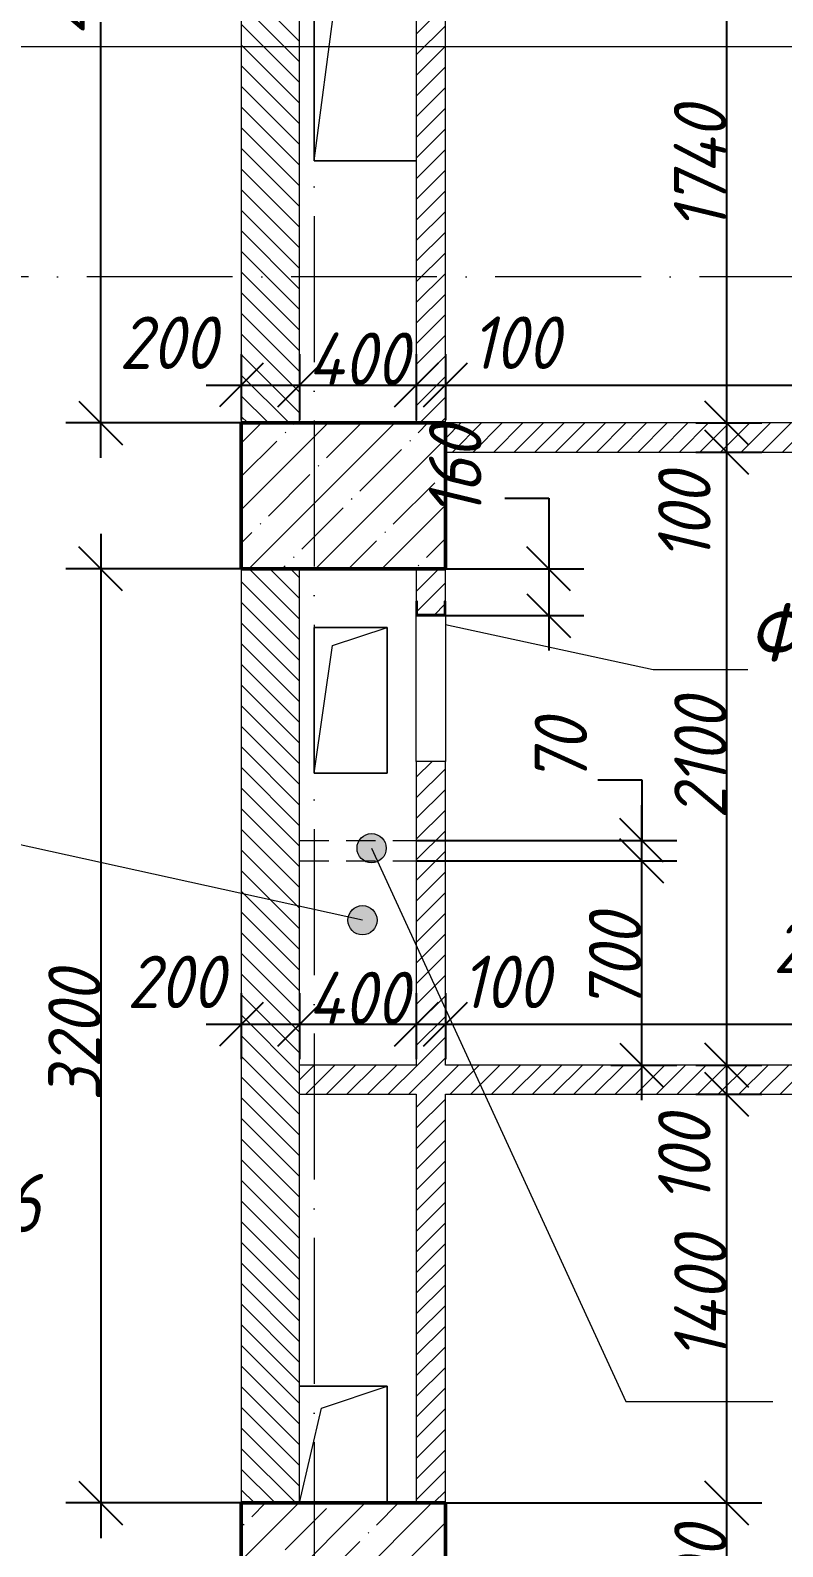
# Model space of a CAD drawing. Header units: millimetres. Extents: x -401725 to 250493, y 305116 to 802890.
# Drawn here: x -98224 to -95645, y 607948 to 613143 of the extents above; entities that cross this region are included whole.
import ezdxf

# ---------------------------------------------------------------- set-up
doc = ezdxf.new("R2010")
doc.units = ezdxf.units.MM
doc.linetypes.add('200_ШТРИХ_ш1п0_6_', pattern=[160, 100, -60])
doc.linetypes.add('50_200_ШТРИХ_1Т_ш5_п1_п1_', pattern=[700, 500, -100, 0, -100])
for name, color, linetype, lineweight in [('A-____-____-DIMS', 7, 'Continuous', 9), ('A-FLOR-____-OTLN', 7, 'Continuous', 9), ('A-GENM-____-IDEN', 7, 'Continuous', 9), ('A-GENM-____-MCUT', 7, 'Continuous', 25), ('A-GENM-____-OTLN', 7, 'Continuous', 9), ('A-GENM-____-OTLN-1', 7, 'Continuous', 25), ('A-WALL-FNSH-MCUT-1', 7, 'Continuous', 9), ('G-____-____-TEXT', 7, 'Continuous', 9), ('S-COLS-____-MCUT', 7, 'Continuous', 50), ('S-COLS-____-OTLN', 7, 'Continuous', 9), ('S-GRID-____-OTLN-1', 7, '50_200_ШТРИХ_1Т_ш5_п1_п1_', 9)]:
    doc.layers.add(name, color=color, linetype=linetype, lineweight=lineweight)
for name, color, linetype, lineweight, true_color in [('A-DETL-____-OTLN-11', 7, '200_ШТРИХ_ш1п0_6_', 9, 0x000000), ('A-WALL-____-MCUT-4', 7, 'Continuous', 13, 0x000000), ('A-WALL-____-PATT-3', 9, 'Continuous', 9, 0x808080), ('A-WALL-____-PATT-4', 9, 'Continuous', 9, 0x808080), ('G-____-____-SYMB-2', 7, 'Continuous', 9, 0x000000), ('I-WALL-____-OTLN-2', 7, 'Continuous', 9, 0x000000)]:
    doc.layers.add(name, color=color, linetype=linetype, lineweight=lineweight, true_color=true_color)
doc.styles.add('ISOCPEUR_I_10', font='isocpeui.ttf', dxfattribs={"width": 0.9, "height": 180})
doc.styles.add('ISOCPEUR_I_14', font='isocpeui.ttf', dxfattribs={"width": 0.9, "height": 180})
doc.styles.add('ISOCPEUR_I_2', font='isocpeui.ttf', dxfattribs={"width": 0.85, "height": 2.3})
doc.dimstyles.new('ISO-1_8_0_9К_СРЕДНИЙ_Кладочные_4', dxfattribs={"dimscale": 304.8, "dimtxt": 179.276612, "dimasz": 0.492126, "dimexe": 0.393701, "dimexo": 0, "dimgap": 0, "dimtad": 1, "dimdec": 3, "dimrnd": 0.001, "dimdsep": 46, "dimtxsty": 'ISOCPEUR_I_10', "dimblk1": 'OBLIQUE', "dimblk2": 'OBLIQUE', "dimsah": 1, "dimcen": 0.09, "dimdle": 0.393701, "dimazin": 0, "dimtfac": 1, "dimtdec": 4, "dimtix": 1, "dimtmove": 1, "dimatfit": 3, "dimfxl": 1, "dimtvp": 1, "dimtolj": 1, "dimtzin": 0, "dimarcsym": 2})
doc.dimstyles.new('ISO-1_8_0_9К_СРЕДНИЙ_Кладочные_5', dxfattribs={"dimscale": 304.8, "dimtxt": 179.276612, "dimasz": 0.492126, "dimexe": 0.393701, "dimexo": 0, "dimgap": 0, "dimtad": 1, "dimdec": 3, "dimrnd": 0.001, "dimdsep": 46, "dimtxsty": 'ISOCPEUR_I_10', "dimblk1": 'OBLIQUE', "dimblk2": 'OBLIQUE', "dimsah": 1, "dimcen": 0.09, "dimdle": 0.393701, "dimazin": 0, "dimtfac": 1, "dimtdec": 4, "dimtix": 1, "dimtmove": 2, "dimatfit": 3, "dimfxl": 1, "dimtvp": 1, "dimtolj": 1, "dimtzin": 0, "dimarcsym": 2})
doc.dimstyles.new('ISO-1_8_0_9К_СРЕДНИЙ_Кладочные_6', dxfattribs={"dimscale": 304.8, "dimtxt": 179.276612, "dimasz": 0.492126, "dimexe": 0.393701, "dimexo": 0, "dimgap": 0, "dimtad": 1, "dimdec": 3, "dimrnd": 0.001, "dimdsep": 46, "dimtxsty": 'ISOCPEUR_I_14', "dimblk1": 'OBLIQUE', "dimblk2": 'OBLIQUE', "dimsah": 1, "dimcen": 0.09, "dimdle": 0.393701, "dimazin": 0, "dimtfac": 1, "dimtdec": 4, "dimtix": 1, "dimtmove": 0, "dimatfit": 3, "dimfxl": 1, "dimtvp": 1, "dimtolj": 1, "dimtzin": 0, "dimarcsym": 2})
doc.dimstyles.new('ISO-1_8_0_9К_СРЕДНИЙ_Кладочные_8', dxfattribs={"dimscale": 304.8, "dimtxt": 179.276612, "dimasz": 0.492126, "dimexe": 0.393701, "dimexo": 0, "dimgap": 0, "dimtad": 1, "dimdec": 3, "dimrnd": 0.001, "dimdsep": 46, "dimtxsty": 'ISOCPEUR_I_14', "dimblk1": 'OBLIQUE', "dimblk2": 'OBLIQUE', "dimsah": 1, "dimcen": 0.09, "dimdle": 0.393701, "dimazin": 0, "dimtfac": 1, "dimtdec": 4, "dimtix": 1, "dimtmove": 0, "dimatfit": 3, "dimfxl": 1, "dimtvp": 1, "dimtolj": 1, "dimtzin": 0, "dimarcsym": 2})
doc.dimstyles.new('ISO-1_8_0_9К_СРЕДНИЙ_Кладочные_9', dxfattribs={"dimscale": 304.8, "dimtxt": 179.276612, "dimasz": 0.492126, "dimexe": 0.393701, "dimexo": 0, "dimgap": 0, "dimtad": 1, "dimdec": 3, "dimrnd": 0.001, "dimdsep": 46, "dimtxsty": 'ISOCPEUR_I_14', "dimblk1": 'OBLIQUE', "dimblk2": 'OBLIQUE', "dimsah": 1, "dimcen": 0.09, "dimdle": 0.393701, "dimazin": 0, "dimtfac": 1, "dimtdec": 4, "dimtix": 1, "dimtmove": 1, "dimatfit": 3, "dimfxl": 1, "dimtvp": 1, "dimtolj": 1, "dimtzin": 0, "dimarcsym": 2})
pattern_1 = [(45, (-175000.736, 544716.51), (-35.35534, 35.35534), [])]
pattern_2 = [(135, (-175000.736, 544716.51), (-35.35534, -35.35534), [])]

# ---------------------------------------------------------------- blocks, each defined once
blk = doc.blocks.new('BSC_Колонна _Прямоугольная - 500х700-V137-АР1_Кладочный план 1 этажа в осях 1-64_Ю-ЯЯ')
at = {"layer": 'S-COLS-____-OTLN'}
h = blk.add_hatch(dxfattribs=at)
h.set_pattern_fill('FP_141', color=256, style=0, pattern_type=2)
h.set_pattern_definition([(315, (-63131.04, 77850), (114.04925, 114.04925), []), (315, (-63131.04, 77735.95), (114.04925, 114.04925), [201.613, -40.323, 3.353, -36.97])])
h.paths.add_polyline_path([(-250, 350), (-250, -350), (250, -350), (250, 350)], flags=0)
at = {"layer": 'S-COLS-____-MCUT'}
for p, q in [((250, 350), (-250, 350)), ((-250, 350), (-250, -350)), ((250, -350), (250, 350)), ((-250, -350), (250, -350))]:
    blk.add_line(p, q, dxfattribs=at)
blk = doc.blocks.new('BSC_Колонна _Прямоугольная - 500х700-V160-АР1_Кладочный план 1 этажа в осях 1-64_Ю-ЯЯ')
at = {"layer": 'S-COLS-____-OTLN'}
h = blk.add_hatch(dxfattribs=at)
h.set_pattern_fill('FP_165', color=256, style=0, pattern_type=2)
h.set_pattern_definition([(315, (-66831.04, 77850), (114.04925, 114.04925), []), (315, (-66831.04, 77735.95), (114.04925, 114.04925), [201.613, -40.323, 3.353, -36.97])])
h.paths.add_polyline_path([(-250, -350), (250, -350), (250, 350), (-250, 350), (-250, 96.1)], flags=0)
at = {"layer": 'S-COLS-____-MCUT'}
for p, q in [((250, 350), (-250, 350)), ((-250, 350), (-250, -350)), ((250, -350), (250, 350)), ((-250, -350), (250, -350))]:
    blk.add_line(p, q, dxfattribs=at)
blk = doc.blocks.new('154_Фахверк_СКБ_Швеллер - Тип_100_4010_1-28088705-АР1_Кладочный план 1 этажа в осях 1-64_Ю-ЯЯ')
at = {"layer": 'A-GENM-____-MCUT'}
for p, q in [((175, 50), (125, 50)), ((125, 50), (125, -50)), ((128, 47), (175, 47)), ((128, -47), (128, 47)), ((175, 47), (175, 50)), ((125, -50), (175, -50)), ((175, -47), (128, -47)), ((175, -50), (175, -47))]:
    blk.add_line(p, q, dxfattribs=at)
blk = doc.blocks.new('AR_Отверстие прямоугольное _в плите_ - AR_Отверстие прямоугольное _в плите_-V194-АР1_Кладочный план 1 этажа в осях 1-64_Ю-ЯЯ')
at = {"layer": 'A-GENM-____-OTLN'}
for p, q in [((125, 250), (-125, 250)), ((-125, 250), (-125, -250)), ((-62.5, 187.5), (125, 250)), ((125, -250), (125, 250)), ((-125, -250), (-62.5, 187.5)), ((-125, -250), (125, -250))]:
    blk.add_line(p, q, dxfattribs=at)
blk = doc.blocks.new('AR_Отверстие прямоугольное _в плите_ - AR_Отверстие прямоугольное _в плите_-30552533-АР1_Кладочный план 1 этажа в осях 1-64_Ю-ЯЯ')
at = {"layer": 'A-GENM-____-OTLN'}
for p, q in [((175, 300), (-175, 300)), ((-175, 300), (-175, -300)), ((-105, 230), (175, 300)), ((-175, -300), (-105, 230)), ((-175, -300), (175, -300))]:
    blk.add_line(p, q, dxfattribs=at)
blk = doc.blocks.new('AR_Отверстие прямоугольное _в плите_ - AR_Отверстие прямоугольное _в плите_-30552629-АР1_Кладочный план 1 этажа в осях 1-64_Ю-ЯЯ')
at = {"layer": 'A-GENM-____-OTLN'}
for p, q in [((150, 200), (-150, 200)), ((-75, 125), (150, 200)), ((150, -200), (150, 200)), ((-150, -200), (-75, 125))]:
    blk.add_line(p, q, dxfattribs=at)
blk = doc.blocks.new('_Oblique')
at = {"color": 0, "linetype": 'ByBlock', "lineweight": -2}
blk.add_line((-0.5, -0.5), (0.5, 0.5), dxfattribs=at)
blk = doc.blocks.new('*D12637')
at = {"layer": 'A-____-____-DIMS', "color": 0, "lineweight": -2, "transparency": 16777216}
for p, q in [((-95836.4, 607477.6), (-95836.4, 608217.6)), ((-96800.7, 608097.6), (-95716.4, 608097.6)), ((-96800.7, 607597.6), (-95716.4, 607597.6))]:
    blk.add_line(p, q, dxfattribs=at)
at = {"layer": 'Defpoints', "color": 0, "transparency": 16777216}
for p in [(-96800.7, 608097.6), (-95836.4, 608097.6), (-96800.7, 607597.6)]:
    blk.add_point(p, dxfattribs=at)
at = {"layer": 'A-____-____-DIMS', "color": 0, "lineweight": -2, "transparency": 16777216, "xscale": 150, "yscale": 150, "zscale": 150}
for p, rotation in [((-95836.4, 608097.6), 90), ((-95836.4, 607597.6), 270)]:
    blk.add_blockref('_Oblique', p, dxfattribs=dict(at, rotation=rotation))
at = {"layer": 'A-____-____-DIMS', "color": 0, "transparency": 16777216, "insert": (-95926.4, 607847.6), "char_height": 180, "width": 409.578, "attachment_point": 5, "rotation": 90, "style": 'ISOCPEUR_I_14'}
blk.add_mtext('\\A1;500', dxfattribs=at)
blk = doc.blocks.new('*D12638')
at = {"layer": 'A-____-____-DIMS', "color": 0, "lineweight": -2, "transparency": 16777216}
for p, q in [((-95836.4, 607977.6), (-95836.4, 609617.6)), ((-95942.5, 609497.6), (-95716.4, 609497.6)), ((-96800.7, 608097.6), (-95716.4, 608097.6))]:
    blk.add_line(p, q, dxfattribs=at)
at = {"layer": 'Defpoints', "color": 0, "transparency": 16777216}
for p in [(-95942.5, 609497.6), (-95836.4, 609497.6), (-96800.7, 608097.6)]:
    blk.add_point(p, dxfattribs=at)
at = {"layer": 'A-____-____-DIMS', "color": 0, "lineweight": -2, "transparency": 16777216, "xscale": 150, "yscale": 150, "zscale": 150}
for p, rotation in [((-95836.4, 609497.6), 90), ((-95836.4, 608097.6), 270)]:
    blk.add_blockref('_Oblique', p, dxfattribs=dict(at, rotation=rotation))
at = {"layer": 'A-____-____-DIMS', "color": 0, "transparency": 16777216, "insert": (-95926.4, 608797.6), "char_height": 180, "width": 521.281, "attachment_point": 5, "rotation": 90, "style": 'ISOCPEUR_I_14'}
blk.add_mtext('\\A1;1400', dxfattribs=at)
blk = doc.blocks.new('*D12639')
at = {"layer": 'A-____-____-DIMS', "color": 0, "lineweight": -2, "transparency": 16777216}
for p, q in [((-95836.4, 609377.6), (-95836.4, 609717.6)), ((-95942.5, 609597.6), (-95716.4, 609597.6)), ((-95942.5, 609497.6), (-95716.4, 609497.6))]:
    blk.add_line(p, q, dxfattribs=at)
at = {"layer": 'Defpoints', "color": 0, "transparency": 16777216}
for p in [(-95942.5, 609597.6), (-95836.4, 609597.6), (-95942.5, 609497.6)]:
    blk.add_point(p, dxfattribs=at)
at = {"layer": 'A-____-____-DIMS', "color": 0, "lineweight": -2, "transparency": 16777216, "xscale": 150, "yscale": 150, "zscale": 150}
for p, rotation in [((-95836.4, 609597.6), 90), ((-95836.4, 609497.6), 270)]:
    blk.add_blockref('_Oblique', p, dxfattribs=dict(at, rotation=rotation))
at = {"layer": 'A-____-____-DIMS', "color": 0, "transparency": 16777216, "insert": (-96071.6, 609121.8), "char_height": 180, "width": 368.207, "attachment_point": 1, "rotation": 90, "line_spacing_factor": 1.149209, "style": 'ISOCPEUR_I_10'}
blk.add_mtext('\\A1;100', dxfattribs=at)
blk = doc.blocks.new('*D12640')
at = {"layer": 'A-____-____-DIMS', "color": 0, "lineweight": -2, "transparency": 16777216}
for p, q in [((-95836.4, 609477.6), (-95836.4, 611817.6)), ((-95942.5, 611697.6), (-95716.4, 611697.6)), ((-95942.5, 609597.6), (-95716.4, 609597.6))]:
    blk.add_line(p, q, dxfattribs=at)
at = {"layer": 'Defpoints', "color": 0, "transparency": 16777216}
for p in [(-95942.5, 611697.6), (-95836.4, 611697.6), (-95942.5, 609597.6)]:
    blk.add_point(p, dxfattribs=at)
at = {"layer": 'A-____-____-DIMS', "color": 0, "lineweight": -2, "transparency": 16777216, "xscale": 150, "yscale": 150, "zscale": 150}
for p, rotation in [((-95836.4, 611697.6), 90), ((-95836.4, 609597.6), 270)]:
    blk.add_blockref('_Oblique', p, dxfattribs=dict(at, rotation=rotation))
at = {"layer": 'A-____-____-DIMS', "color": 0, "transparency": 16777216, "insert": (-95926.4, 610647.6), "char_height": 180, "width": 504.733, "attachment_point": 5, "rotation": 90, "style": 'ISOCPEUR_I_14'}
blk.add_mtext('\\A1;2100', dxfattribs=at)
blk = doc.blocks.new('*D12641')
at = {"layer": 'A-____-____-DIMS', "color": 0, "lineweight": -2, "transparency": 16777216}
for p, q in [((-95836.4, 611577.6), (-95836.4, 611917.6)), ((-95942.5, 611797.6), (-95716.4, 611797.6)), ((-95942.5, 611697.6), (-95716.4, 611697.6))]:
    blk.add_line(p, q, dxfattribs=at)
at = {"layer": 'Defpoints', "color": 0, "transparency": 16777216}
for p in [(-95942.5, 611797.6), (-95836.4, 611797.6), (-95942.5, 611697.6)]:
    blk.add_point(p, dxfattribs=at)
at = {"layer": 'A-____-____-DIMS', "color": 0, "lineweight": -2, "transparency": 16777216, "xscale": 150, "yscale": 150, "zscale": 150}
for p, rotation in [((-95836.4, 611797.6), 90), ((-95836.4, 611697.6), 270)]:
    blk.add_blockref('_Oblique', p, dxfattribs=dict(at, rotation=rotation))
at = {"layer": 'A-____-____-DIMS', "color": 0, "transparency": 16777216, "insert": (-96071.6, 611323), "char_height": 180, "width": 368.207, "attachment_point": 1, "rotation": 90, "line_spacing_factor": 1.149209, "style": 'ISOCPEUR_I_10'}
blk.add_mtext('\\A1;100', dxfattribs=at)
blk = doc.blocks.new('*D12642')
at = {"layer": 'A-____-____-DIMS', "color": 0, "lineweight": -2, "transparency": 16777216}
for p, q in [((-95836.4, 611677.6), (-95836.4, 613657.6)), ((-95942.5, 613537.6), (-95716.4, 613537.6)), ((-95942.5, 611797.6), (-95716.4, 611797.6))]:
    blk.add_line(p, q, dxfattribs=at)
at = {"layer": 'Defpoints', "color": 0, "transparency": 16777216}
for p in [(-95942.5, 613537.6), (-95836.4, 613537.6), (-95942.5, 611797.6)]:
    blk.add_point(p, dxfattribs=at)
at = {"layer": 'A-____-____-DIMS', "color": 0, "lineweight": -2, "transparency": 16777216, "xscale": 150, "yscale": 150, "zscale": 150}
for p, rotation in [((-95836.4, 613537.6), 90), ((-95836.4, 611797.6), 270)]:
    blk.add_blockref('_Oblique', p, dxfattribs=dict(at, rotation=rotation))
at = {"layer": 'A-____-____-DIMS', "color": 0, "transparency": 16777216, "insert": (-95927.6, 612667.6), "char_height": 180, "width": 521.281, "attachment_point": 5, "rotation": 90, "style": 'ISOCPEUR_I_14'}
blk.add_mtext('\\A1;1740', dxfattribs=at)
blk = doc.blocks.new('*D12678')
at = {"layer": 'A-____-____-DIMS', "color": 0, "lineweight": -2, "transparency": 16777216}
for p, q in [((-97500.7, 612033.3), (-97500.7, 611807.2)), ((-97300.7, 612033.3), (-97300.7, 611807.2)), ((-97620.7, 611927.2), (-97180.7, 611927.2))]:
    blk.add_line(p, q, dxfattribs=at)
at = {"layer": 'Defpoints', "color": 0, "transparency": 16777216}
for p in [(-97500.7, 612033.3), (-97300.7, 612033.3), (-97300.7, 611927.2)]:
    blk.add_point(p, dxfattribs=at)
at = {"layer": 'A-____-____-DIMS', "color": 0, "lineweight": -2, "transparency": 16777216, "xscale": 150, "yscale": 150, "zscale": 150, "rotation": 180}
blk.add_blockref('_Oblique', (-97500.7, 611927.2), dxfattribs=at)
at = {"layer": 'A-____-____-DIMS', "color": 0, "lineweight": -2, "transparency": 16777216, "xscale": 150, "yscale": 150, "zscale": 150}
blk.add_blockref('_Oblique', (-97300.7, 611927.2), dxfattribs=at)
at = {"layer": 'A-____-____-DIMS', "color": 0, "transparency": 16777216, "insert": (-97919, 612162.4), "char_height": 180, "width": 409.578, "attachment_point": 1, "line_spacing_factor": 1.149209, "style": 'ISOCPEUR_I_10'}
blk.add_mtext('\\A1;200', dxfattribs=at)
blk = doc.blocks.new('*D12679')
at = {"layer": 'A-____-____-DIMS', "color": 0, "lineweight": -2, "transparency": 16777216}
for p, q in [((-97300.7, 612033.3), (-97300.7, 611807.2)), ((-96900.7, 612033.3), (-96900.7, 611807.2)), ((-97420.7, 611927.2), (-96780.7, 611927.2))]:
    blk.add_line(p, q, dxfattribs=at)
at = {"layer": 'Defpoints', "color": 0, "transparency": 16777216}
for p in [(-97300.7, 612033.3), (-96900.7, 612033.3), (-96900.7, 611927.2)]:
    blk.add_point(p, dxfattribs=at)
at = {"layer": 'A-____-____-DIMS', "color": 0, "lineweight": -2, "transparency": 16777216, "xscale": 150, "yscale": 150, "zscale": 150, "rotation": 180}
blk.add_blockref('_Oblique', (-97300.7, 611927.2), dxfattribs=at)
at = {"layer": 'A-____-____-DIMS', "color": 0, "lineweight": -2, "transparency": 16777216, "xscale": 150, "yscale": 150, "zscale": 150}
blk.add_blockref('_Oblique', (-96900.7, 611927.2), dxfattribs=at)
at = {"layer": 'A-____-____-DIMS', "color": 0, "transparency": 16777216, "insert": (-97100.7, 612017.2), "char_height": 180, "width": 426.127, "attachment_point": 5, "style": 'ISOCPEUR_I_14'}
blk.add_mtext('\\A1;400', dxfattribs=at)
blk = doc.blocks.new('*D12680')
at = {"layer": 'A-____-____-DIMS', "color": 0, "lineweight": -2, "transparency": 16777216}
for p, q in [((-96900.7, 612033.3), (-96900.7, 611807.2)), ((-96800.7, 612033.3), (-96800.7, 611807.2)), ((-97020.7, 611927.2), (-96680.7, 611927.2))]:
    blk.add_line(p, q, dxfattribs=at)
at = {"layer": 'Defpoints', "color": 0, "transparency": 16777216}
for p in [(-96900.7, 612033.3), (-96800.7, 612033.3), (-96800.7, 611927.2)]:
    blk.add_point(p, dxfattribs=at)
at = {"layer": 'A-____-____-DIMS', "color": 0, "lineweight": -2, "transparency": 16777216, "xscale": 150, "yscale": 150, "zscale": 150, "rotation": 180}
blk.add_blockref('_Oblique', (-96900.7, 611927.2), dxfattribs=at)
at = {"layer": 'A-____-____-DIMS', "color": 0, "lineweight": -2, "transparency": 16777216, "xscale": 150, "yscale": 150, "zscale": 150}
blk.add_blockref('_Oblique', (-96800.7, 611927.2), dxfattribs=at)
at = {"layer": 'A-____-____-DIMS', "color": 0, "transparency": 16777216, "insert": (-96713.3, 612162.4), "char_height": 180, "width": 368.207, "attachment_point": 1, "line_spacing_factor": 1.149209, "style": 'ISOCPEUR_I_10'}
blk.add_mtext('\\A1;100', dxfattribs=at)
blk = doc.blocks.new('*D12681')
at = {"layer": 'A-____-____-DIMS', "color": 0, "lineweight": -2, "transparency": 16777216}
for p, q in [((-96800.7, 612033.3), (-96800.7, 611807.2)), ((-93850.7, 612033.3), (-93850.7, 611807.2)), ((-96920.7, 611927.2), (-93730.7, 611927.2))]:
    blk.add_line(p, q, dxfattribs=at)
at = {"layer": 'Defpoints', "color": 0, "transparency": 16777216}
for p in [(-96800.7, 612033.3), (-93850.7, 612033.3), (-93850.7, 611927.2)]:
    blk.add_point(p, dxfattribs=at)
at = {"layer": 'A-____-____-DIMS', "color": 0, "lineweight": -2, "transparency": 16777216, "xscale": 150, "yscale": 150, "zscale": 150, "rotation": 180}
blk.add_blockref('_Oblique', (-96800.7, 611927.2), dxfattribs=at)
at = {"layer": 'A-____-____-DIMS', "color": 0, "lineweight": -2, "transparency": 16777216, "xscale": 150, "yscale": 150, "zscale": 150}
blk.add_blockref('_Oblique', (-93850.7, 611927.2), dxfattribs=at)
at = {"layer": 'A-____-____-DIMS', "color": 0, "transparency": 16777216, "insert": (-95325.7, 612017.2), "char_height": 180, "width": 546.104, "attachment_point": 5, "style": 'ISOCPEUR_I_14'}
blk.add_mtext('\\A1;2950', dxfattribs=at)
blk = doc.blocks.new('*D12686')
at = {"layer": 'A-____-____-DIMS', "color": 0, "lineweight": -2, "transparency": 16777216}
for p, q in [((-97500.7, 609843.6), (-97500.7, 609617.5)), ((-97300.7, 609843.6), (-97300.7, 609617.5)), ((-97620.7, 609737.5), (-97180.7, 609737.5))]:
    blk.add_line(p, q, dxfattribs=at)
at = {"layer": 'Defpoints', "color": 0, "transparency": 16777216}
for p in [(-97500.7, 609843.6), (-97300.7, 609843.6), (-97300.7, 609737.5)]:
    blk.add_point(p, dxfattribs=at)
at = {"layer": 'A-____-____-DIMS', "color": 0, "lineweight": -2, "transparency": 16777216, "xscale": 150, "yscale": 150, "zscale": 150, "rotation": 180}
blk.add_blockref('_Oblique', (-97500.7, 609737.5), dxfattribs=at)
at = {"layer": 'A-____-____-DIMS', "color": 0, "lineweight": -2, "transparency": 16777216, "xscale": 150, "yscale": 150, "zscale": 150}
blk.add_blockref('_Oblique', (-97300.7, 609737.5), dxfattribs=at)
at = {"layer": 'A-____-____-DIMS', "color": 0, "transparency": 16777216, "insert": (-97892.1, 609972.7), "char_height": 180, "width": 409.578, "attachment_point": 1, "line_spacing_factor": 1.149209, "style": 'ISOCPEUR_I_10'}
blk.add_mtext('\\A1;200', dxfattribs=at)
blk = doc.blocks.new('*D12687')
at = {"layer": 'A-____-____-DIMS', "color": 0, "lineweight": -2, "transparency": 16777216}
for p, q in [((-97300.7, 609843.6), (-97300.7, 609617.5)), ((-96900.7, 609843.6), (-96900.7, 609617.5)), ((-97420.7, 609737.5), (-96780.7, 609737.5))]:
    blk.add_line(p, q, dxfattribs=at)
at = {"layer": 'Defpoints', "color": 0, "transparency": 16777216}
for p in [(-97300.7, 609843.6), (-96900.7, 609843.6), (-96900.7, 609737.5)]:
    blk.add_point(p, dxfattribs=at)
at = {"layer": 'A-____-____-DIMS', "color": 0, "lineweight": -2, "transparency": 16777216, "xscale": 150, "yscale": 150, "zscale": 150, "rotation": 180}
blk.add_blockref('_Oblique', (-97300.7, 609737.5), dxfattribs=at)
at = {"layer": 'A-____-____-DIMS', "color": 0, "lineweight": -2, "transparency": 16777216, "xscale": 150, "yscale": 150, "zscale": 150}
blk.add_blockref('_Oblique', (-96900.7, 609737.5), dxfattribs=at)
at = {"layer": 'A-____-____-DIMS', "color": 0, "transparency": 16777216, "insert": (-97100.7, 609827.5), "char_height": 180, "width": 426.127, "attachment_point": 5, "style": 'ISOCPEUR_I_14'}
blk.add_mtext('\\A1;400', dxfattribs=at)
blk = doc.blocks.new('*D12688')
at = {"layer": 'A-____-____-DIMS', "color": 0, "lineweight": -2, "transparency": 16777216}
for p, q in [((-96900.7, 609843.6), (-96900.7, 609617.5)), ((-96800.7, 609843.6), (-96800.7, 609617.5)), ((-97020.7, 609737.5), (-96680.7, 609737.5))]:
    blk.add_line(p, q, dxfattribs=at)
at = {"layer": 'Defpoints', "color": 0, "transparency": 16777216}
for p in [(-96900.7, 609843.6), (-96800.7, 609843.6), (-96800.7, 609737.5)]:
    blk.add_point(p, dxfattribs=at)
at = {"layer": 'A-____-____-DIMS', "color": 0, "lineweight": -2, "transparency": 16777216, "xscale": 150, "yscale": 150, "zscale": 150, "rotation": 180}
blk.add_blockref('_Oblique', (-96900.7, 609737.5), dxfattribs=at)
at = {"layer": 'A-____-____-DIMS', "color": 0, "lineweight": -2, "transparency": 16777216, "xscale": 150, "yscale": 150, "zscale": 150}
blk.add_blockref('_Oblique', (-96800.7, 609737.5), dxfattribs=at)
at = {"layer": 'A-____-____-DIMS', "color": 0, "transparency": 16777216, "insert": (-96747, 609972.7), "char_height": 180, "width": 368.207, "attachment_point": 1, "line_spacing_factor": 1.149209, "style": 'ISOCPEUR_I_10'}
blk.add_mtext('\\A1;100', dxfattribs=at)
blk = doc.blocks.new('*D12689')
at = {"layer": 'A-____-____-DIMS', "color": 0, "lineweight": -2, "transparency": 16777216}
for p, q in [((-94550.7, 609647.6), (-94550.7, 609857.5)), ((-96800.7, 609843.6), (-96800.7, 609617.5)), ((-96920.7, 609737.5), (-94430.7, 609737.5))]:
    blk.add_line(p, q, dxfattribs=at)
at = {"layer": 'Defpoints', "color": 0, "transparency": 16777216}
for p in [(-96800.7, 609843.6), (-94550.7, 609737.5), (-94550.7, 609647.6)]:
    blk.add_point(p, dxfattribs=at)
at = {"layer": 'A-____-____-DIMS', "color": 0, "lineweight": -2, "transparency": 16777216, "xscale": 150, "yscale": 150, "zscale": 150, "rotation": 180}
blk.add_blockref('_Oblique', (-96800.7, 609737.5), dxfattribs=at)
at = {"layer": 'A-____-____-DIMS', "color": 0, "lineweight": -2, "transparency": 16777216, "xscale": 150, "yscale": 150, "zscale": 150}
blk.add_blockref('_Oblique', (-94550.7, 609737.5), dxfattribs=at)
at = {"layer": 'A-____-____-DIMS', "color": 0, "transparency": 16777216, "insert": (-95677.4, 610092.7), "char_height": 180, "width": 546.104, "attachment_point": 1, "line_spacing_factor": 1.149209, "style": 'ISOCPEUR_I_10'}
blk.add_mtext('\\A1;2250', dxfattribs=at)
blk = doc.blocks.new('*D13137')
at = {"layer": 'A-____-____-DIMS', "color": 0, "lineweight": -2, "transparency": 16777216}
for p, q in [((-97982.2, 614717.6), (-97982.2, 613632.4)), ((-97500.7, 614597.6), (-98102.2, 614597.6)), ((-97982.2, 611677.6), (-97982.2, 613170.8)), ((-97500.7, 611797.6), (-98102.2, 611797.6))]:
    blk.add_line(p, q, dxfattribs=at)
at = {"layer": 'Defpoints', "color": 0, "transparency": 16777216}
for p in [(-97500.7, 614597.6), (-97982.2, 611797.6), (-97500.7, 611797.6)]:
    blk.add_point(p, dxfattribs=at)
at = {"layer": 'A-____-____-DIMS', "color": 0, "lineweight": -2, "transparency": 16777216, "xscale": 150, "yscale": 150, "zscale": 150}
for p, rotation in [((-97982.2, 614597.6), 90), ((-97982.2, 611797.6), 270)]:
    blk.add_blockref('_Oblique', p, dxfattribs=dict(at, rotation=rotation))
at = {"layer": 'A-____-____-DIMS', "color": 0, "transparency": 16777216, "insert": (-98217.4, 613128.5), "char_height": 180, "width": 546.104, "attachment_point": 1, "rotation": 90, "line_spacing_factor": 1.149209, "style": 'ISOCPEUR_I_10'}
blk.add_mtext('\\A1;2800', dxfattribs=at)
blk = doc.blocks.new('*D13138')
at = {"layer": 'A-____-____-DIMS', "color": 0, "lineweight": -2, "transparency": 16777216}
for p, q in [((-97982.2, 611417.6), (-97982.2, 607977.6)), ((-97500.7, 611297.6), (-98102.2, 611297.6)), ((-97500.7, 608097.6), (-98102.2, 608097.6))]:
    blk.add_line(p, q, dxfattribs=at)
at = {"layer": 'Defpoints', "color": 0, "transparency": 16777216}
for p in [(-97500.7, 611297.6), (-97982.2, 608097.6), (-97500.7, 608097.6)]:
    blk.add_point(p, dxfattribs=at)
at = {"layer": 'A-____-____-DIMS', "color": 0, "lineweight": -2, "transparency": 16777216, "xscale": 150, "yscale": 150, "zscale": 150}
for p, rotation in [((-97982.2, 611297.6), 90), ((-97982.2, 608097.6), 270)]:
    blk.add_blockref('_Oblique', p, dxfattribs=dict(at, rotation=rotation))
at = {"layer": 'A-____-____-DIMS', "color": 0, "transparency": 16777216, "insert": (-98072.2, 609697.6), "char_height": 180, "width": 546.104, "attachment_point": 5, "rotation": 90, "style": 'ISOCPEUR_I_14'}
blk.add_mtext('\\A1;3200', dxfattribs=at)
blk = doc.blocks.new('*D13272')
at = {"layer": 'A-____-____-DIMS', "color": 0, "lineweight": -2, "transparency": 16777216}
for p, q in [((-96596.7, 611539.3), (-96446.7, 611539.3)), ((-96446.7, 611539.3), (-96446.7, 611297.6)), ((-96446.7, 611417.6), (-96446.7, 611017.6)), ((-96800.7, 611297.6), (-96326.7, 611297.6)), ((-96855.5, 611137.6), (-96326.7, 611137.6))]:
    blk.add_line(p, q, dxfattribs=at)
at = {"layer": 'Defpoints', "color": 0, "transparency": 16777216}
for p in [(-96800.7, 611297.6), (-96855.5, 611137.6), (-96446.7, 611137.6)]:
    blk.add_point(p, dxfattribs=at)
at = {"layer": 'A-____-____-DIMS', "color": 0, "lineweight": -2, "transparency": 16777216, "xscale": 150, "yscale": 150, "zscale": 150}
for p, rotation in [((-96446.7, 611297.6), 90), ((-96446.7, 611137.6), 270)]:
    blk.add_blockref('_Oblique', p, dxfattribs=dict(at, rotation=rotation))
at = {"layer": 'A-____-____-DIMS', "color": 0, "transparency": 16777216, "insert": (-96857, 611475.2), "char_height": 180, "width": 368.207, "attachment_point": 1, "rotation": 90, "line_spacing_factor": 1.149209, "style": 'ISOCPEUR_I_14'}
blk.add_mtext('\\A1;160', dxfattribs=at)
blk = doc.blocks.new('*D13289')
at = {"layer": 'A-____-____-DIMS', "color": 0, "lineweight": -2, "transparency": 16777216}
for p, q in [((-96128, 609477.6), (-96128, 610417.6)), ((-96900.7, 610297.6), (-96008, 610297.6)), ((-96234, 609597.6), (-96008, 609597.6))]:
    blk.add_line(p, q, dxfattribs=at)
at = {"layer": 'Defpoints', "color": 0, "transparency": 16777216}
for p in [(-96900.7, 610297.6), (-96128, 610297.6), (-96234, 609597.6)]:
    blk.add_point(p, dxfattribs=at)
at = {"layer": 'A-____-____-DIMS', "color": 0, "lineweight": -2, "transparency": 16777216, "xscale": 150, "yscale": 150, "zscale": 150}
for p, rotation in [((-96128, 610297.6), 90), ((-96128, 609597.6), 270)]:
    blk.add_blockref('_Oblique', p, dxfattribs=dict(at, rotation=rotation))
at = {"layer": 'A-____-____-DIMS', "color": 0, "transparency": 16777216, "insert": (-96219.1, 609947.6), "char_height": 180, "width": 409.578, "attachment_point": 5, "rotation": 90, "style": 'ISOCPEUR_I_14'}
blk.add_mtext('\\A1;700', dxfattribs=at)
blk = doc.blocks.new('*D13290')
at = {"layer": 'A-____-____-DIMS', "color": 0, "lineweight": -2, "transparency": 16777216}
for p, q in [((-96278, 610574.7), (-96128, 610574.7)), ((-96128, 610574.7), (-96128, 610367.6)), ((-96128, 610177.6), (-96128, 610487.6)), ((-96900.7, 610367.6), (-96008, 610367.6)), ((-96900.7, 610297.6), (-96008, 610297.6))]:
    blk.add_line(p, q, dxfattribs=at)
at = {"layer": 'Defpoints', "color": 0, "transparency": 16777216}
for p in [(-96900.7, 610367.6), (-96128, 610367.6), (-96900.7, 610297.6)]:
    blk.add_point(p, dxfattribs=at)
at = {"layer": 'A-____-____-DIMS', "color": 0, "lineweight": -2, "transparency": 16777216, "xscale": 150, "yscale": 150, "zscale": 150}
for p, rotation in [((-96128, 610367.6), 90), ((-96128, 610297.6), 270)]:
    blk.add_blockref('_Oblique', p, dxfattribs=dict(at, rotation=rotation))
at = {"layer": 'A-____-____-DIMS', "color": 0, "transparency": 16777216, "insert": (-96494.9, 610558.2), "char_height": 180, "width": 273.052, "attachment_point": 1, "rotation": 90, "line_spacing_factor": 1.149209, "style": 'ISOCPEUR_I_14'}
blk.add_mtext('\\A1;70', dxfattribs=at)

msp = doc.modelspace()

# ---------------------------------------------------------------- hatches: boundary and pattern name
at = {"layer": 'A-WALL-____-PATT-3'}
h = msp.add_hatch(dxfattribs=at)
h.set_pattern_fill('FP_6', color=256, style=0, pattern_type=2)
h.set_pattern_definition(pattern_2)
h.paths.add_polyline_path([(-97300.7357, 611797.5526), (-97300.7357, 614597.5526), (-97500.7357, 614597.5526), (-97500.7357, 611797.5526)], flags=0)
h = msp.add_hatch(dxfattribs=at)
h.set_pattern_fill('FP_6', color=256, style=0, pattern_type=2)
h.set_pattern_definition(pattern_2)
h.paths.add_polyline_path([(-97300.7357, 608097.5526), (-97300.7357, 611297.5526), (-97500.7357, 611297.5526), (-97500.7357, 608097.5526)], flags=0)
at = {"layer": 'A-WALL-____-PATT-4'}
h = msp.add_hatch(dxfattribs=at)
h.set_pattern_fill('FP_5', color=256, style=0, pattern_type=2)
h.set_pattern_definition(pattern_1)
h.paths.add_polyline_path([(-96800.7357, 611797.5526), (-96800.7357, 614597.5526), (-96900.7357, 614597.5526), (-96900.7357, 611797.5526)], flags=0)
h = msp.add_hatch(dxfattribs=at)
h.set_pattern_fill('FP_5', color=256, style=0, pattern_type=2)
h.set_pattern_definition(pattern_1)
h.paths.add_polyline_path([(-95479.3859, 611697.5526), (-93546.7357, 611697.5526), (-93546.7357, 611705.1526), (-93505.2357, 611705.1526), (-93505.2357, 611789.9526), (-93546.7357, 611789.9526), (-93546.7357, 611797.5526), (-96800.7357, 611797.5526), (-96800.7357, 611697.5526)], flags=0)
h.paths.add_polyline_path([(-92200.7357, 611697.5526), (-92200.7357, 611797.5526), (-92454.7357, 611797.5526), (-92454.7357, 611789.9526), (-92496.2357, 611789.9526), (-92496.2357, 611705.1526), (-92454.7357, 611705.1526), (-92454.7357, 611697.5526), (-92300.7357, 611697.5526)], flags=0)
h = msp.add_hatch(dxfattribs=at)
h.set_pattern_fill('FP_5', color=256, style=0, pattern_type=2)
h.set_pattern_definition(pattern_1)
h.paths.add_polyline_path([(-96800.7357, 608097.5526), (-96800.7357, 609497.5526), (-96900.7357, 609497.5526), (-96900.7357, 608097.5526)], flags=0)
h.paths.add_polyline_path([(-96800.7357, 609597.5526), (-96800.7357, 610637.5526), (-96900.7357, 610637.5526), (-96900.7357, 609597.5526)], flags=0)
h.paths.add_polyline_path([(-96803.7357, 611140.5526), (-96803.7357, 611187.5526), (-96800.7357, 611187.5526), (-96800.7357, 611297.5526), (-96900.7357, 611297.5526), (-96900.7357, 611187.5526), (-96897.7357, 611187.5526), (-96897.7357, 611140.5526)], flags=0)
h = msp.add_hatch(dxfattribs=at)
h.set_pattern_fill('FP_5', color=256, style=0, pattern_type=2)
h.set_pattern_definition(pattern_1)
h.paths.add_polyline_path([(-91600.7357, 609497.5526), (-91600.7357, 609597.5526), (-94550.7357, 609597.5526), (-94550.7357, 609497.5526), (-91944.4573, 609497.5526)], flags=0)
h.paths.add_polyline_path([(-96900.7357, 609497.5526), (-94600.7357, 609497.5526), (-94600.7357, 609500.5526), (-94553.7357, 609500.5526), (-94553.7357, 609594.5526), (-94600.7357, 609594.5526), (-94600.7357, 609597.5526), (-97300.7357, 609597.5526), (-97300.7357, 609497.5526), (-97246.8502, 609497.5526)], flags=0)
at = {"layer": 'G-____-____-TEXT'}
h = msp.add_hatch(color=256, dxfattribs=at)
edge = h.paths.add_edge_path(flags=0)
edge.add_arc((-97053.799, 610340.6144), 50, 0, 360)
h = msp.add_hatch(color=256, dxfattribs=at)
edge = h.paths.add_edge_path(flags=0)
edge.add_arc((-97085.1069, 610093.9), 50, 0, 360)

# ---------------------------------------------------------------- linework, layer by layer
at = {"layer": 'A-DETL-____-OTLN-11'}
for p, q in [((-97300.7357, 610367.5526), (-96900.7357, 610367.5526)), ((-97300.7357, 610297.5526), (-96900.7357, 610297.5526))]:
    msp.add_line(p, q, dxfattribs=at)
at = {"layer": 'A-FLOR-____-OTLN'}
for p, q in [((-97250.7357, 612695.1867), (-97250.7357, 613295.1867)), ((-96900.7357, 612695.1867), (-97250.7357, 612695.1867)), ((-97250.7353, 611097.2051), (-97000.7353, 611097.2051)), ((-97250.7353, 610597.2051), (-97250.7353, 611097.2051)), ((-97000.7353, 611097.2051), (-97000.7353, 610597.2051)), ((-97000.7353, 610597.2051), (-97250.7353, 610597.2051)), ((-97300.7357, 608497.5526), (-97000.7357, 608497.5526)), ((-97000.7357, 608497.5526), (-97000.7357, 608097.5526))]:
    msp.add_line(p, q, dxfattribs=at)
at = {"layer": 'A-GENM-____-IDEN'}
for p, q in [((-96800.7357, 611107.5526), (-96088.0947, 610952.6982)), ((-96088.0947, 610952.6982), (-95763.8041, 610952.6982))]:
    msp.add_line(p, q, dxfattribs=at)
at = {"layer": 'A-WALL-____-MCUT-4'}
for p, q in [((-97500.7357, 614597.5526), (-97500.7357, 611797.5526)), ((-97300.7357, 611797.5526), (-97300.7357, 614597.5526)), ((-97500.7357, 611297.5526), (-97500.7357, 608097.5526)), ((-97300.7357, 608097.5526), (-97300.7357, 611297.5526))]:
    msp.add_line(p, q, dxfattribs=at)
at = {"layer": 'A-WALL-FNSH-MCUT-1'}
for p, q in [((-96900.7357, 614597.5526), (-96900.7357, 611797.5526)), ((-96800.7357, 611797.5526), (-96800.7357, 613537.5526)), ((-93850.7357, 611797.5526), (-96800.7357, 611797.5526)), ((-96800.7357, 611697.5526), (-93546.7357, 611697.5526)), ((-96900.7357, 611297.5526), (-96900.7357, 611187.5526)), ((-96800.7357, 611187.5526), (-96800.7357, 611297.5526)), ((-96800.7357, 610637.5526), (-96900.7357, 610637.5526)), ((-96900.7357, 610637.5526), (-96900.7357, 609597.5526)), ((-96800.7357, 609597.5526), (-96800.7357, 610637.5526)), ((-96900.7357, 609597.5526), (-97300.7357, 609597.5526)), ((-94600.7357, 609597.5526), (-96800.7357, 609597.5526)), ((-97300.7357, 609497.5526), (-96900.7357, 609497.5526)), ((-96900.7357, 609497.5526), (-96900.7357, 608097.5526)), ((-96800.7357, 609497.5526), (-94600.7357, 609497.5526)), ((-96800.7357, 608097.5526), (-96800.7357, 609497.5526))]:
    msp.add_line(p, q, dxfattribs=at)
at = {"layer": 'G-____-____-SYMB-2'}
msp.add_line((-179984.5837, 613087.5526), (-70594.3281, 613087.5526), dxfattribs=at)
at = {"layer": 'G-____-____-TEXT'}
for p, q in [((-97085.1069, 610093.9), (-99044.8192, 610525.372)), ((-97053.799, 610340.6144), (-96182.3964, 608445.4612)), ((-96182.3964, 608445.4612), (-95678.3951, 608445.4612))]:
    msp.add_line(p, q, dxfattribs=at)
for centre in [(-97053.799, 610340.6144), (-97085.1069, 610093.9)]:
    msp.add_circle(centre, 50, dxfattribs=at)
at = {"layer": 'I-WALL-____-OTLN-2'}
for p, q in [((-96900.7357, 610637.5526), (-96900.7357, 611137.5526)), ((-96800.7357, 611137.5526), (-96800.7357, 610637.5526))]:
    msp.add_line(p, q, dxfattribs=at)
at = {"layer": 'S-GRID-____-OTLN-1'}
for p, q in [((-97250.7357, 635609.362), (-97250.7357, 584985.5274)), ((-70926.3291, 612297.5526), (-179669.5059, 612297.5526))]:
    msp.add_line(p, q, dxfattribs=at)

# ---------------------------------------------------------------- block references
at = {"layer": 'A-GENM-____-OTLN'}
for name, p in [('AR_Отверстие прямоугольное _в плите_ - AR_Отверстие прямоугольное _в плите_-30552533-АР1_Кладочный план 1 этажа в осях 1-64_Ю-ЯЯ', (-97075.7357, 612995.1867)), ('AR_Отверстие прямоугольное _в плите_ - AR_Отверстие прямоугольное _в плите_-V194-АР1_Кладочный план 1 этажа в осях 1-64_Ю-ЯЯ', (-97125.7353, 610847.2051)), ('AR_Отверстие прямоугольное _в плите_ - AR_Отверстие прямоугольное _в плите_-30552629-АР1_Кладочный план 1 этажа в осях 1-64_Ю-ЯЯ', (-97150.7357, 608297.5526))]:
    msp.add_blockref(name, p, dxfattribs=at)
at = {"layer": 'A-GENM-____-OTLN-1', "rotation": 89.9999999999999}
msp.add_blockref('154_Фахверк_СКБ_Швеллер - Тип_100_4010_1-28088705-АР1_Кладочный план 1 этажа в осях 1-64_Ю-ЯЯ', (-96850.7357, 611012.5526), dxfattribs=at)
at = {"layer": 'S-COLS-____-OTLN', "rotation": 89.9999999999999}
for name, p in [('BSC_Колонна _Прямоугольная - 500х700-V160-АР1_Кладочный план 1 этажа в осях 1-64_Ю-ЯЯ', (-97150.7357, 611547.5526)), ('BSC_Колонна _Прямоугольная - 500х700-V137-АР1_Кладочный план 1 этажа в осях 1-64_Ю-ЯЯ', (-97150.7357, 607847.5526))]:
    msp.add_blockref(name, p, dxfattribs=at)

# ---------------------------------------------------------------- texts
at = {"layer": 'A-GENM-____-IDEN', "char_height": 200, "attachment_point": 1, "style": 'ISOCPEUR_I_2'}
for s, insert, width in [('\\fISOCPEUR|b0|i1|c204|p34|;\\W.9;Ф', (-95763.8041, 611179.8144), 230.886), ('-200.6', (-98827.5816, 609225.172), 865.8225)]:
    msp.add_mtext(s, dxfattribs=dict(at, insert=insert, width=width))

# ---------------------------------------------------------------- dimensions: what is measured, and where the dimension line sits
at = {"layer": 'A-____-____-DIMS'}
for base, p1, p2, dimstyle, override, picture, middle in [((-97982.2248, 611797.5526), (-97500.7357, 614597.5526), (-97500.7357, 611797.5526), 'ISO-1_8_0_9К_СРЕДНИЙ_Кладочные_4', {"dimpost": '<>', "dimfxl": 2800}, '*D13137', (-98097.3869, 613401.5671)), ((-95836.4252, 611797.5526), (-95942.4912, 611697.5526), (-95942.4912, 611797.5526), 'ISO-1_8_0_9К_СРЕДНИЙ_Кладочные_5', {"dimpost": '<>', "dimfxl": 100}, '*D12641', (-95951.5872, 611507.1509)), ((-96446.7048, 611137.5526), (-96800.7357, 611297.5526), (-96855.4785, 611137.5526), 'ISO-1_8_0_9К_СРЕДНИЙ_Кладочные_9', {"dimpost": '<>', "dimfxl": 169.105804}, '*D13272', (-96561.8668, 611539.2858)), ((-96127.9685, 610367.5526), (-96900.7357, 610297.5526), (-96900.7357, 610367.5526), 'ISO-1_8_0_9К_СРЕДНИЙ_Кладочные_9', {"dimpost": '<>', "dimfxl": 70}, '*D13290', (-96243.1306, 610574.6786)), ((-95836.4252, 609597.5526), (-95942.4912, 609497.5526), (-95942.4912, 609597.5526), 'ISO-1_8_0_9К_СРЕДНИЙ_Кладочные_5', {"dimpost": '<>', "dimfxl": 100}, '*D12639', (-95951.5872, 609305.9326))]:
    dim = msp.add_linear_dim(base=base, p1=p1, p2=p2, angle=90, dimstyle=dimstyle, override=override, dxfattribs=at)
    dim.commit()
    dim.dimension.update_dxf_attribs({"geometry": picture, "text_midpoint": middle, "dimtype": 160, "text_rotation": 90})
for base, p1, p2, dimstyle, override, picture, middle in [((-95836.4252, 613537.5526), (-95942.4912, 611797.5526), (-95942.4912, 613537.5526), 'ISO-1_8_0_9К_СРЕДНИЙ_Кладочные_6', {"dimpost": '<>', "dimfxl": 1740}, '*D12642', (-95927.5843, 612667.5526)), ((-95836.4252, 611697.5526), (-95942.4912, 609597.5526), (-95942.4912, 611697.5526), 'ISO-1_8_0_9К_СРЕДНИЙ_Кладочные_6', {"dimpost": '<>', "dimfxl": 2100}, '*D12640', (-95926.4252, 610647.5526)), ((-97982.2248, 608097.5526), (-97500.7357, 611297.5526), (-97500.7357, 608097.5526), 'ISO-1_8_0_9К_СРЕДНИЙ_Кладочные_6', {"dimpost": '<>', "dimfxl": 3200}, '*D13138', (-98072.2248, 609697.5526)), ((-96127.9685, 610297.5526), (-96234.0345, 609597.5526), (-96900.7357, 610297.5526), 'ISO-1_8_0_9К_СРЕДНИЙ_Кладочные_8', {"dimpost": '<>', "dimfxl": 966.690463}, '*D13289', (-96219.1276, 609947.5526)), ((-95836.4252, 609497.5526), (-96800.7357, 608097.5526), (-95942.4912, 609497.5526), 'ISO-1_8_0_9К_СРЕДНИЙ_Кладочные_6', {"dimpost": '<>', "dimfxl": 1642.127781}, '*D12638', (-95926.4252, 608797.5526)), ((-95836.4252, 608097.5526), (-96800.7357, 607597.5526), (-96800.7357, 608097.5526), 'ISO-1_8_0_9К_СРЕДНИЙ_Кладочные_6', {"dimpost": '<>', "dimfxl": 500}, '*D12637', (-95926.4252, 607847.5526))]:
    dim = msp.add_linear_dim(base=base, p1=p1, p2=p2, angle=90, dimstyle=dimstyle, override=override, dxfattribs=at)
    dim.commit()
    dim.dimension.update_dxf_attribs({"geometry": picture, "text_midpoint": middle})
for base, p1, p2, dimstyle, override, picture, middle in [((-97300.7357, 611927.2374), (-97500.7357, 612033.3034), (-97300.7357, 612033.3034), 'ISO-1_8_0_9К_СРЕДНИЙ_Кладочные_5', {"dimpost": '<>', "dimfxl": 200}, '*D12678', (-97714.2349, 612042.3994)), ((-96800.7357, 611927.2374), (-96900.7357, 612033.3034), (-96800.7357, 612033.3034), 'ISO-1_8_0_9К_СРЕДНИЙ_Кладочные_5', {"dimpost": '<>', "dimfxl": 100}, '*D12680', (-96529.1554, 612042.3994)), ((-94550.7357, 609737.5445), (-96800.7357, 609843.6105), (-94550.7357, 609647.5526), 'ISO-1_8_0_9К_СРЕДНИЙ_Кладочные_4', {"dimpost": '<>', "dimfxl": 2258.52578}, '*D12689', (-95404.3611, 609852.7065)), ((-97300.7357, 609737.5445), (-97500.7357, 609843.6105), (-97300.7357, 609843.6105), 'ISO-1_8_0_9К_СРЕДНИЙ_Кладочные_5', {"dimpost": '<>', "dimfxl": 200}, '*D12686', (-97687.3029, 609852.7065)), ((-96800.7357, 609737.5445), (-96900.7357, 609843.6105), (-96800.7357, 609843.6105), 'ISO-1_8_0_9К_СРЕДНИЙ_Кладочные_5', {"dimpost": '<>', "dimfxl": 100}, '*D12688', (-96562.863, 609852.7065))]:
    dim = msp.add_linear_dim(base=base, p1=p1, p2=p2, dimstyle=dimstyle, override=override, dxfattribs=at)
    dim.commit()
    dim.dimension.update_dxf_attribs({"geometry": picture, "text_midpoint": middle, "dimtype": 160})
for base, p1, p2, override, picture, middle in [((-96900.7357, 611927.2374), (-97300.7357, 612033.3034), (-96900.7357, 612033.3034), {"dimpost": '<>', "dimfxl": 400}, '*D12679', (-97100.7357, 612017.2374)), ((-93850.7357, 611927.2374), (-96800.7357, 612033.3034), (-93850.7357, 612033.3034), {"dimpost": '<>', "dimfxl": 2950}, '*D12681', (-95325.7357, 612017.2374)), ((-96900.7357, 609737.5445), (-97300.7357, 609843.6105), (-96900.7357, 609843.6105), {"dimpost": '<>', "dimfxl": 400}, '*D12687', (-97100.7357, 609827.5445))]:
    dim = msp.add_linear_dim(base=base, p1=p1, p2=p2, dimstyle='ISO-1_8_0_9К_СРЕДНИЙ_Кладочные_6', override=override, dxfattribs=at)
    dim.commit()
    dim.dimension.update_dxf_attribs({"geometry": picture, "text_midpoint": middle})

doc.saveas('drawing.dxf')
